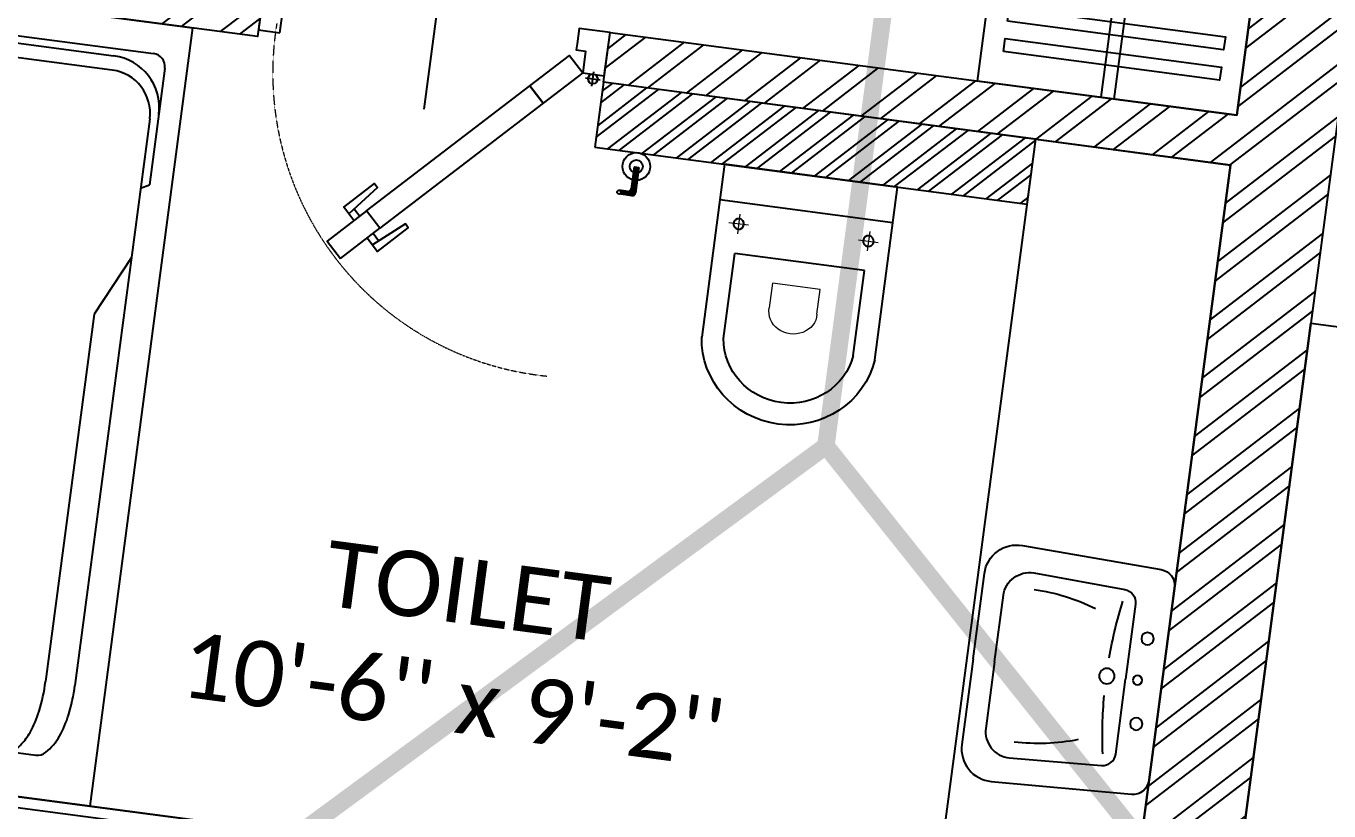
# Model space of a CAD drawing. Header units: millimetres. Extents: x -176651 to 424033, y -469666 to 486614.
# Drawn here: x 6724 to 9711, y 105001 to 106800 of the extents above; entities that cross this region are included whole.
import ezdxf
from ezdxf.enums import TextEntityAlignment as Align

# ---------------------------------------------------------------- set-up
doc = ezdxf.new("R2010")
doc.units = ezdxf.units.MM
for name, pattern in [('1625_East Villa$0$DASHDOT', [1, 0.5, -0.25, 0, -0.25]), ('1625_East Villa$0$DASHED', [0.75, 0.5, -0.25]), ('1625E_Roof Plan$0$DASHED', [0.75, 0.5, -0.25])]:
    doc.linetypes.add(name, pattern=pattern)
for name, color, linetype in [('1625_East Villa$0$ad-Door', 8, 'Continuous'), ('1625_East Villa$0$ad-Furniture', 8, 'Continuous'), ('1625_East Villa$0$ad-Glass Sectionline', 8, 'Continuous'), ('1625_East Villa$0$ad-Ledge wall', 8, 'Continuous'), ('1625_East Villa$0$ad-Text main', 8, 'Continuous'), ('1625_East Villa$0$ad-Text Main_Door&window Label', 8, 'Continuous'), ('1625_East Villa$0$ad-Toilet fixtures', 8, 'Continuous'), ('1625_East Villa$0$ad-Wall', 8, 'Continuous'), ('1625_East Villa$0$ad-Wall hatch', 8, 'Continuous'), ('1625E_Roof Plan$0$ad-Primary Roof', 8, 'Continuous')]:
    doc.layers.add(name, color=color, linetype=linetype)
doc.styles.add('1625_East Villa$0$New Text Style', font='arial.ttf', dxfattribs={"height": 100})
doc.styles.add('1625_East Villa$0$Standard', font='calibril.ttf')

# ---------------------------------------------------------------- blocks, each defined once
blk = doc.blocks.new('1625_East Villa$0$zw$F302')
at = {"layer": '1625_East Villa$0$ad-Furniture'}
for points in [[(436.4, 0), (436.4, 198, 0.426121), (358.4, 272.8), (35.9, 259.8, 0.402405), (0, 222.4), (0, 0)], [(386.8, 0), (386.8, 153.8, 0.426121), (324.5, 213.7), (112.5, 203.2, 0.402405), (83.7, 173.3), (83.7, 0)], [(436.4, 0), (436.4, -198, -0.426121), (358.4, -272.8), (35.9, -259.8, -0.402405), (0, -222.4), (0, 0)], [(386.8, 0), (386.8, -153.8, -0.426121), (324.5, -213.7), (112.5, -203.2, -0.402405), (83.7, -173.3), (83.7, 0)]]:
    blk.add_lwpolyline(points, format="xyb", dxfattribs=at)
for centre, radius in [((46, 98.6), 14.1), ((56.6, 1.3), 10.6), ((127.4, 1.3), 17.7), ((46, -98.6), 14.1)]:
    blk.add_circle(centre, radius, dxfattribs=at)
for centre, radius, start, end in [((-831.2, 8.5), 959.2, 2.1045, 10.0784), ((322.6, -285.2), 461.6, 90.5074, 108.8514), ((-831.2, -8.5), 959.2, 349.9216, 357.8955), ((322.6, 285.2), 461.6, 251.1486, 269.4926)]:
    blk.add_arc(centre, radius, start, end, dxfattribs=at)
blk = doc.blocks.new('1625_East Villa$0$zw$989B')
at = {"color": 0}
for p, q in [((100, 749), (370, 749)), ((380, 730), (370, 749)), ((70, 81), (70, 719)), ((220, 730), (1530, 730)), ((540, 730), (680, 662)), ((680, 662), (1530, 662)), ((1700, 138), (1700, 662)), ((87, 171), (87, 629)), ((120, 630), (120, 170)), ((680, 138), (540, 70)), ((680, 138), (1530, 138)), ((220, 70), (1530, 70)), ((370, 51), (380, 70)), ((100, 51), (370, 51))]:
    blk.add_line(p, q, dxfattribs=at)
at = {"color": 0, "linetype": '1625_East Villa$0$DASHDOT'}
for p, q in [((1565, 465), (1565, 335)), ((1500, 400), (1630, 400))]:
    blk.add_line(p, q, dxfattribs=at)
at = {"color": 0}
blk.add_lwpolyline([(0, 0), (0, 800), (1800, 800), (1800, 0)], close=True, dxfattribs=at)
for radius in [31.294, 21.294]:
    blk.add_circle((1565, 400), radius, dxfattribs=at)
for centre, radius, start, end in [((100, 719), 30, 90, 180), ((207, 629), 120, 90, 180), ((220, 630), 100, 90, 180), ((1530, 305.926), 424.074, 80.592388, 90), ((1559.313, 482.846), 244.743, 68.198591, 80.592388), ((1603.673, 593.747), 125.298, 46.000099, 68.198591), ((1530, 237.926), 424.074, 80.592388, 90), ((1669.585, 662), 30.415, 0, 46.000099), ((1559.313, 414.846), 244.743, 68.198591, 80.592388), ((1603.673, 525.747), 125.298, 53.421211, 68.198591), ((1657.445, 586.304), 45.184, 19.644745, 62.452929), ((1657.445, 213.696), 45.184, 297.547071, 340.355255), ((207, 171), 120, 180, 270), ((220, 170), 100, 180, 270), ((1559.313, 385.155), 244.743, 279.407612, 291.801409), ((1603.673, 274.254), 125.298, 291.801409, 306.578789), ((1530, 562.074), 424.074, 270, 279.407612), ((1669.585, 138), 30.415, 313.999901, 0), ((1559.313, 317.155), 244.743, 279.407612, 291.801409), ((1603.673, 206.254), 125.298, 291.801409, 313.999901), ((100, 81), 30, 180, 270), ((1530, 494.074), 424.074, 270, 279.407612)]:
    blk.add_arc(centre, radius, start, end, dxfattribs=at)
blk = doc.blocks.new('1625_East Villa$0$6 U T S R N_Typical Floor Plan$0$3BHK+_A$0$ad_Commode')
for p, q in [((399.7, 200), (0, 200)), ((0, 200), (0, -200)), ((81.7, -200), (81.7, 200)), ((396.5, 150), (199.8, 150)), ((199.8, 150), (199.8, -150)), ((396.5, -150), (199.8, -150)), ((0, -200), (399.7, -200))]:
    blk.add_line(p, q)
at = {"lineweight": 9}
for p, q in [((109.1, 150), (154.3, 150)), ((131.7, 127.4), (131.7, 172.6)), ((313.4, 55.1), (256.4, 55.1)), ((256.4, 55.1), (256.4, -55.1)), ((256.4, -55.1), (313.4, -55.1)), ((131.7, -127.4), (131.7, -172.6)), ((109.1, -150), (154.3, -150))]:
    blk.add_line(p, q, dxfattribs=at)
at = {"extrusion": (0, 0, -1)}
for centre, major_axis, ratio, start_param, end_param in [((379.8, 0), (0, 201), 0.969555, 0.102023, 3.039569), ((131.7, 150), (-8.69, 8.69), 1, 0.785398, 7.068583), ((379.9, 0), (0, 151), 0.959538, 0.1147, 3.026893), ((131.7, -150), (-8.69, -8.69), 1, 2.356194490171165, 8.639379797350752)]:
    blk.add_ellipse(centre, major_axis=major_axis, ratio=ratio, start_param=start_param, end_param=end_param, dxfattribs=at)
at = {"lineweight": 9, "extrusion": (0, 0, -1)}
blk.add_ellipse((316.7, 0), major_axis=(0, 55.2), ratio=0.889512, start_param=-0.06636, end_param=3.207953, dxfattribs=at)
blk = doc.blocks.new('1625_East Villa$0$Typical floor plan$0$239E All Floor Plans$0$ad_Faucet')
at = {"ltscale": 25}
h = blk.add_hatch(dxfattribs=at)
h.set_pattern_fill('ANSI31', color=256, style=0)
h.set_pattern_definition([(45, (608.51888, -980.84871), (-0.088388348, 0.088388348), [])])
h.paths.add_polyline_path([(1.79, 0.23, -0.101839), (1.84, 0, -0.082633), (1.8, -0.19), (2.48, -0.19, 0.038606), (2.49, 0, 0.047181), (2.47, 0.23)])
h.paths.add_polyline_path([(1.31, -0.19), (1.8, -0.19, 0.082633), (1.84, 0, 0.101839), (1.79, 0.23), (1.31, 0.23)])
h.paths.add_polyline_path([(2.47, 0.23, -0.047181), (2.49, 0, -0.038606), (2.48, -0.19), (3.3, -0.19, -0.414214), (3.59, -0.48), (3.59, -0.64), (3.59, -1.18, -0.836396), (3.92, -1.24), (3.92, -0.64), (3.92, -0.05, 0.414214), (3.63, 0.23)])
for p, q in [((1.31, -0.19), (1.31, 0.23)), ((1.31, 0.23), (3.63, 0.23)), ((1.31, -0.19), (3.3, -0.19)), ((3.59, -0.48), (3.59, -0.64)), ((3.59, -0.64), (3.59, -1.27)), ((3.92, -0.05), (3.92, -0.64)), ((3.92, -0.64), (3.92, -1.27))]:
    blk.add_line(p, q)
for centre, radius in [((1.25, 0), 1.25), ((1.25, 0), 0.591), ((3.75, -1.24), 0.173)]:
    blk.add_circle(centre, radius)
for centre in [(3.63, -0.05), (3.3, -0.48)]:
    blk.add_arc(centre, 0.288, 0, 90)
blk = doc.blocks.new('1625_East Villa$0$A$Cde641b5f')
at = {"layer": '1625_East Villa$0$ad-Furniture'}
for p, q in [((-285, -285), (-285, -1500)), ((-315, -315), (-315, -1500))]:
    blk.add_line(p, q, dxfattribs=at)
for points in [[(0, -1500), (-600, -1500), (-600, -600), (-3200, -600), (-3200, 0), (0, 0)], [(-550, -1355), (-550, -1325), (-50, -1325), (-50, -1355)], [(-550, -1425), (-550, -1395), (-50, -1395), (-50, -1425)]]:
    blk.add_lwpolyline(points, close=True, dxfattribs=at)
blk = doc.blocks.new('1625_East Villa$0$zw$D46D')
at = {"layer": '1625_East Villa$0$ad-Furniture'}
blk.add_lwpolyline([(8540, 2680), (9140, 2680), (9140, 230), (8540, 230)], close=True, dxfattribs=at)
at = {"layer": '1625_East Villa$0$ad-Glass Sectionline'}
blk.add_lwpolyline([(8310, 1215), (5110, 1215), (5110, 1190), (8310, 1190)], close=True, dxfattribs=at)
at = {"layer": '1625_East Villa$0$ad-Toilet fixtures'}
for points in [[(8310, 1215), (7860, 1215), (7860, 3015), (8310, 3015)], [(6745, 230), (5110, 230), (5110, 1215), (6745, 1215)]]:
    blk.add_lwpolyline(points, close=True, dxfattribs=at)
at = {"layer": '1625_East Villa$0$ad-Furniture'}
blk.add_blockref('1625_East Villa$0$A$Cde641b5f', (8310, 4630), dxfattribs=at)
at = {"layer": '1625_East Villa$0$ad-Toilet fixtures', "rotation": 270}
for name, p in [('1625_East Villa$0$zw$989B', (5110, 3015)), ('1625_East Villa$0$6 U T S R N_Typical Floor Plan$0$3BHK+_A$0$ad_Commode', (7360, 2865))]:
    blk.add_blockref(name, p, dxfattribs=at)
at = {"layer": '1625_East Villa$0$ad-Toilet fixtures', "xscale": 25.39999999990691, "yscale": 25.39999999990691, "zscale": 25.39999999990691, "rotation": 270}
blk.add_blockref('1625_East Villa$0$Typical floor plan$0$239E All Floor Plans$0$ad_Faucet', (6960, 2865), dxfattribs=at)
at = {"layer": '1625_East Villa$0$ad-Toilet fixtures', "xscale": -1}
blk.add_blockref('1625_East Villa$0$zw$F302', (8310, 1815), dxfattribs=at)
blk = doc.blocks.new('1625_East Villa$0$zw$3849')
at = {"layer": '1625_East Villa$0$ad-Text main', "insert": (6703.8, 1691.2), "char_height": 150, "width": 1380.84, "attachment_point": 5, "style": '1625_East Villa$0$Standard', "bg_fill": 2}
blk.add_mtext("TOILET\\P10'-6'' x 9'-2''", dxfattribs=at)
blk = doc.blocks.new('*U171')
for p, q in [((463.3, 543.1), (478.2, 528.2)), ((528.5, 478), (513.6, 492.9)), ((25, 127.8), (25, 94.4)), ((8.3, 111.1), (41.7, 111.1))]:
    blk.add_line(p, q)
for points in [[(545, 595), (464.2, 514.2), (499.5, 478.8), (580.3, 559.6)], [(130.8, 180.8), (464.2, 514.2), (499.5, 478.8), (166.2, 145.5)], [(50, 100), (130.8, 180.8), (166.2, 145.5), (85.4, 64.6)], [(50, 100), (0, 100), (0, 0), (71.4, 0), (71.4, 35.7), (71.4, 50), (50, 50)], [(750, 100), (750, 50), (728.6, 50), (728.6, 35.7), (728.6, 0), (800, 0), (800, 100)]]:
    blk.add_lwpolyline(points, close=True)
for points in [[(490, 540), (462.5, 567.5), (399.7, 504.7), (407.6, 496.8), (476.2, 553.8)], [(525.4, 504.7), (552.8, 477.2), (490, 414.3), (482.2, 422.2), (539.2, 490.8)]]:
    blk.add_lwpolyline(points)
blk.add_circle((25, 111.1), 11.1)
at = {"color": 8, "linetype": '1625_East Villa$0$DASHED', "lineweight": 0}
blk.add_arc((62.1, 102.1), 698.3, 358.1881, 91.8119, dxfattribs=at)
at = {"layer": '1625_East Villa$0$ad-Text Main_Door&window Label'}
blk.add_line((400, -125), (400, 230), dxfattribs=at)
blk.add_circle((400.3, -245), 120, dxfattribs=at)
at = {"layer": '1625_East Villa$0$ad-Text Main_Door&window Label', "style": '1625_East Villa$0$New Text Style'}
blk.add_attdef('D1', text='', height=100, dxfattribs=at).set_placement((400.3, -245), align=Align.MIDDLE_CENTER)
blk = doc.blocks.new('1625_East Villa$0$zw$42B5')
at = {"layer": '1625_East Villa$0$ad-Wall hatch', "transparency": 33554610}
h = blk.add_hatch(dxfattribs=at)
h.set_pattern_fill('ANSI32', color=256, scale=10)
h.set_pattern_definition([(45, (-1040635.14, 674820.02), (-67.351921, 67.351921), []), (45, (-1040590.24, 674820.02), (-67.351921, 67.351921), [])])
h.paths.add_polyline_path([(12120, 13620), (12120, 10220), (11890, 10220), (11890, 13390), (7240, 13390), (7240, 8645), (4245, 8645), (4245, 8875), (4445, 8875), (4445, 9370), (4560, 9370), (4560, 8760), (7010, 8760), (7010, 10500), (6360, 10500), (6360, 10615), (7010, 10615), (7010, 13390), (4560, 13390), (4560, 10615), (5560, 10615), (5560, 10500), (4445, 10500), (4445, 13390), (230, 13390), (230, 8875), (3345, 8875), (3345, 8645), (3060, 8645), (3060, 4745), (3345, 4745), (3345, 4515), (230, 4515), (230, 230), (4995, 230), (4995, 3130), (6060, 3130), (6060, 3015), (5110, 3015), (5110, 230), (8310, 230), (8310, 3015), (6860, 3015), (6860, 3130), (8310, 3130), (8310, 4630), (5110, 4630), (5110, 3930), (4995, 3930), (4995, 4515), (4245, 4515), (4245, 4745), (8540, 4745), (8540, 230), (9240, 230), (9240, 0), (0, 0), (0, 4745), (2830, 4745), (2830, 8645), (0, 8645), (0, 13620)])
at = {"layer": '1625_East Villa$0$ad-Wall hatch'}
h = blk.add_hatch(dxfattribs=at)
h.set_pattern_fill('ANSI32', color=256, scale=150, angle=180)
h.set_pattern_definition([(45, (54228.004, -6007.24), (-39.774756, 39.774756), []), (45, (54254.52, -6007.24), (-39.774756, 39.774756), [])])
h.paths.add_polyline_path([(6860, 2865), (7860, 2865), (7860, 3015), (6860, 3015)])
at = {"layer": '1625_East Villa$0$ad-Ledge wall'}
blk.add_lwpolyline([(6860, 2865), (7860, 2865), (7860, 3015), (6860, 3015)], close=True, dxfattribs=at)
at = {"layer": '1625_East Villa$0$ad-Wall'}
blk.add_lwpolyline([(230, 230), (4995, 230), (4995, 3130), (6060, 3130), (6060, 3015), (5110, 3015), (5110, 230), (8310, 230), (8310, 3015), (6860, 3015), (6860, 3130), (8310, 3130), (8310, 4630), (5110, 4630), (5110, 3930), (4995, 3930), (4995, 4515), (4245, 4515), (4245, 4745), (8540, 4745), (8540, 230), (9240, 230), (9240, 0), (0, 0)], dxfattribs=at)
at = {"layer": '1625_East Villa$0$ad-Door', "ltscale": 5, "rotation": 179.9999999999999}
blk.add_blockref('*U171', (6860, 3130), dxfattribs=at).add_auto_attribs({'D1': 'D2'})
blk = doc.blocks.new('1625E_Roof Plan')
at = {"layer": '1625E_Roof Plan$0$ad-Primary Roof', "linetype": '1625E_Roof Plan$0$DASHED', "ltscale": 2, "const_width": 40}
blk.add_lwpolyline([(7475, 9770), (7475, 2255)], dxfattribs=at)
blk.add_lwpolyline([(12570, -2645), (2380, -2645), (7475, 2255)], close=True, dxfattribs=at)
blk = doc.blocks.new('1625_East Villa')
at = {"layer": '1625_East Villa$0$ad-Furniture'}
blk.add_blockref('1625_East Villa$0$zw$D46D', (0, 0), dxfattribs=at)
at = {"layer": '1625_East Villa$0$ad-Text main'}
blk.add_blockref('1625_East Villa$0$zw$3849', (0, 0), dxfattribs=at)
at = {"layer": '1625_East Villa$0$ad-Wall'}
blk.add_blockref('1625_East Villa$0$zw$42B5', (0, 0), dxfattribs=at)
blk.add_blockref('1625E_Roof Plan', (0, 0))
blk = doc.blocks.new("All Plot's Villa Plans")
at = {"ltscale": 5, "rotation": 352.4703876422526}
blk.add_blockref('1625_East Villa', (852, 104581.7), dxfattribs=at)

msp = doc.modelspace()

# ---------------------------------------------------------------- block references
at = {"ltscale": 5}
msp.add_blockref("All Plot's Villa Plans", (0, 0), dxfattribs=at)

doc.saveas('drawing.dxf')
